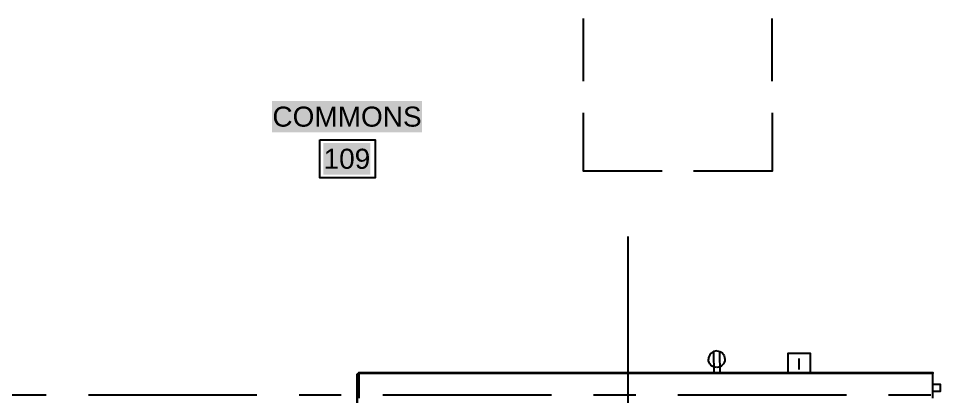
# Model space of a CAD drawing. Header units: inches. Extents: x -1841 to -80, y -100 to 1021.
# Drawn here: x -799 to -663.8, y 324.6 to 380.2 of the extents above; entities that cross this region are included whole.
import ezdxf

# ---------------------------------------------------------------- set-up
doc = ezdxf.new("R2010")
doc.units = ezdxf.units.IN
doc.header["$MEASUREMENT"] = 0
doc.layers.add('PDF_Geometry', color=7, linetype='Continuous', true_color=0x777777)
doc.layers.add('PDF_Solid Fills', color=7, linetype='Continuous', true_color=0xffffff)
doc.layers.add('PDF_Text', color=7, linetype='Continuous')
doc.styles.add('PDF Arial', font='arial.ttf')
doc.styles.add('PDF ArialRoundedMT Bold', font='arialbd.ttf')

msp = doc.modelspace()

# ---------------------------------------------------------------- linework, layer by layer
at = {"layer": 'PDF_Geometry', "color": 7, "lineweight": 25}
for points in [[(-715.76, 370.97), (-715.76, 380.23)], [(-687.97, 370.97), (-687.97, 380.23)], [(-704.18, 357.73), (-715.76, 357.73), (-715.76, 366.33)], [(-687.97, 366.33), (-687.97, 357.73), (-699.55, 357.73)], [(-709.23, 348.14), (-709.23, 315.04)], [(-696.53, 327.85), (-696.55, 331.21)], [(-695.64, 327.86), (-695.67, 331.22)], [(-749.02, 321.5), (-749.02, 327.87), (-749.1, 327.87), (-749.1, 321.5), (-749.1, 327.87), (-749.1, 321.5)], [(-748.85, 328.03), (-748.85, 328.12), (-665.05, 328.12), (-664.31, 328.12), (-664.31, 328.03), (-664.31, 327.95), (-665.05, 327.95), (-748.77, 327.95)], [(-748.85, 327.95), (-748.85, 328.03), (-665.05, 328.03), (-748.77, 328.03)], [(-664.31, 324.31), (-664.31, 326.46), (-664.31, 327.95), (-665.05, 327.95), (-748.85, 327.95), (-748.85, 326.46), (-748.85, 324.31)], [(-665.05, 328.03), (-664.31, 328.03), (-665.05, 328.03)], [(-801.05, 324.81), (-794.85, 324.81)], [(-788.64, 324.81), (-763.83, 324.81)], [(-757.62, 324.81), (-751.42, 324.81)], [(-745.3, 324.81), (-720.48, 324.81)], [(-714.27, 324.81), (-708.07, 324.81)], [(-701.87, 324.81), (-677.05, 324.81)], [(-670.84, 324.81), (-664.64, 324.81)]]:
    msp.add_lwpolyline(points, dxfattribs=at)
for points in [[(-754.56, 362.36), (-746.45, 362.36), (-746.45, 356.74), (-754.56, 356.74)], [(-682.32, 328.1), (-682.32, 330.92), (-685.68, 330.92), (-685.68, 328.1)], [(-664.31, 325.3), (-664.31, 326.38), (-663.23, 326.38), (-663.23, 325.3)]]:
    msp.add_lwpolyline(points, close=True, dxfattribs=at)
msp.add_arc((-696.14, 330.06), 1.22, 90.2395, 180.719, dxfattribs=at)
for points in [[(-696.15, 331.28), (-695.47, 331.29), (-694.96, 330.75), (-694.95, 330.07)], [(-696.13, 328.87), (-696.81, 328.87), (-697.35, 329.37), (-697.36, 330.05)], [(-694.95, 330.07), (-694.94, 329.39), (-695.45, 328.88), (-696.13, 328.87)]]:
    msp.add_open_spline(points, degree=3, dxfattribs=at)
at = {"layer": 'PDF_Solid Fills', "color": 7, "lineweight": 25, "transparency": 33554559}
for points in [[(-761.59, 363.44), (-739.51, 363.44), (-761.59, 368.07), (-739.51, 368.07)], [(-754.06, 357.24), (-747.12, 357.24), (-754.06, 361.87), (-747.12, 361.87)]]:
    msp.add_solid(points, dxfattribs=at)

# ---------------------------------------------------------------- texts
at = {"layer": 'PDF_Text', "color": 7, "lineweight": 25, "attachment_point": 4}
for s, insert, char_height, style in [('COMMONS', (-761.55, 365.75), 2.948, 'PDF Arial'), ('109', (-754.02, 359.55), 2.948, 'PDF Arial'), ('I', (-684.35, 329.37), 1.64, 'PDF ArialRoundedMT Bold')]:
    msp.add_mtext(s, dxfattribs=dict(at, insert=insert, char_height=char_height, style=style))

doc.saveas('drawing.dxf')
